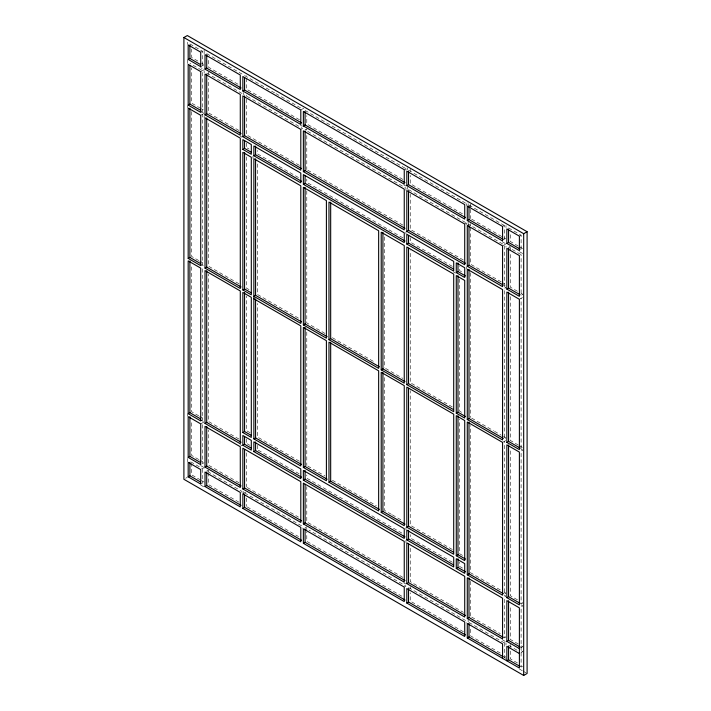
<?xml version="1.0" encoding="UTF-8"?>
<svg xmlns="http://www.w3.org/2000/svg" width="711" height="711" viewBox="0 0 711 711"><rect width="100%" height="100%" fill="white"/><g stroke="black" fill="none" stroke-linecap="round" stroke-linejoin="round"><path stroke-width="0.53" stroke-dasharray="3.56 2.67" d="M200.724 52.179L202.439 51.192L202.439 65.679M200.724 66.665L204.146 64.692M200.724 71.607L204.146 69.634L200.564 67.563M200.724 112.356L202.439 111.36L202.439 70.62L189.89 63.377M200.724 115.315L204.146 113.342L204.146 117.759M300.806 109.965L304.228 107.983M300.806 129.393L302.513 128.398L244.566 94.945M200.724 265.647L202.439 264.661L202.439 114.329M404.248 169.689L405.963 168.694L405.963 170.764M408.532 170.178L466.434 203.613L468.14 202.626M464.718 224.027L466.434 223.041L466.434 225.245M467.287 225.511L469.002 224.525L504.286 244.895L504.286 285.635L505.992 284.649L502.179 282.445M502.57 226.454L504.286 225.467L504.286 239.954L505.992 238.958L504.09 237.865M502.57 245.882L505.992 243.9L505.992 247.206M519.394 236.168L521.11 235.181L521.11 249.668L522.825 248.672L519.234 246.61M200.724 420.921L202.439 419.934L202.439 267.132M200.724 423.88L204.146 421.907M510.276 246.37L508.561 247.366L521.11 254.609L522.825 253.614L519.234 251.552M204.146 462.648L202.439 463.634L202.439 422.894M185.615 478.29L187.322 477.303M190.788 461.857L202.439 468.576L204.146 467.589L204.146 470.691M206.714 471.046L208.43 470.06L208.43 472.131M519.394 299.304L522.825 297.322L521.03 296.291M200.724 484.058L202.439 483.062L202.439 468.576M242.86 493.887L246.282 491.914L246.282 493.985M305.081 527.838L306.796 526.851M502.57 442.384L505.992 440.411L504.09 439.309M404.248 587.073L405.963 586.086L308.921 530.059M469.002 622.481L504.286 642.851L505.992 641.864L505.992 644.966M504.286 642.851L504.286 657.337L505.992 656.351L504.09 655.249M521.11 647.623L522.825 646.637L519.234 644.566M521.11 652.565L522.825 651.578L521.03 650.538M189.89 43.949L202.439 51.192M206.714 53.663L241.998 74.033M244.566 75.517L274.961 93.07M275.912 93.612L302.513 108.97M305.081 110.454L401.155 165.921M402.115 166.481L405.963 168.694M469.002 205.097L504.286 225.467M508.561 227.938L521.11 235.181M197.88 61.075L191.606 57.449L191.606 49.175M201.462 63.137L203.257 64.177M237.989 84.227L208.43 67.163L208.43 58.889M299.473 119.732L246.282 89.017L246.282 75.562M402.87 179.421L306.796 123.954L306.796 115.68M436.821 199.027L410.238 183.678L410.238 175.404M437.772 199.569L463.394 214.367M471.669 219.139L503.13 237.314M518.337 246.086L510.276 241.429L510.276 233.155M300.424 125.216L302.326 126.318M403.83 184.922L405.75 186.024M502.179 241.704L505.992 243.9M206.714 73.091L241.998 93.461M408.532 189.606L466.434 223.041M200.564 108.303L191.606 103.131L191.606 67.901M201.462 108.827L203.257 109.858M238.94 130.46L208.43 112.845L208.43 78.708M299.473 165.414L246.282 134.699L246.282 95.061M307.756 170.196L355.793 197.925M356.753 198.485L402.87 225.103M463.394 260.048L410.238 229.36L410.238 194.121M501.228 281.894L470.709 264.279L470.709 226.836M517.448 291.252L510.276 287.12L510.276 251.881M521.03 293.323L522.825 294.363L521.11 295.349L521.11 254.609M201.462 111.787L203.257 112.827M504.09 286.506L505.992 287.608L504.286 288.595L504.286 438.927L505.992 437.94L502.179 435.736M240.096 136.068L241.998 137.17M247.215 147.959L249.09 149.043M298.478 177.554L257.293 153.772L257.293 150.519M402.87 237.821L306.796 182.354L306.796 179.101M452.347 266.385L410.238 242.078L410.238 237.741M461.572 271.718L459.697 270.633L459.697 266.296M453.502 272.002L455.422 273.104M198.769 260.564L191.606 256.431L191.606 111.627M199.667 261.088L203.257 263.15M238.94 283.76L208.43 266.145L208.43 121.341M249.09 289.617L246.282 287.991L246.282 155.931M298.478 318.128L257.293 294.354L257.293 162.286M325.025 333.459L306.796 322.936L306.796 190.868M332.393 337.707L375.381 362.53M385.602 368.431L402.87 378.403M452.347 406.968L410.238 382.66L410.238 250.592M461.572 412.291L459.697 411.216L459.697 279.147M471.669 418.121L493.594 430.786M494.554 431.337L501.228 435.185M518.337 445.068L510.276 440.411L510.276 295.607M519.234 445.584L522.825 447.654L521.11 448.641L521.11 298.309M201.462 264.59L203.257 265.621M521.03 449.094L522.825 450.125L521.11 451.112L521.11 603.915L522.825 602.928L521.03 601.888M250.032 432.715L246.282 430.555L246.282 295.98M299.438 461.243L257.293 436.91L257.293 303.437M307.756 466.043L325.025 476.015M332.393 480.272L376.341 505.645M391.361 514.311L384.642 510.436L384.642 375.861M392.321 514.862L402.87 520.959M452.347 549.523L410.238 525.216L410.238 390.641M462.514 555.398L459.697 553.771L459.697 419.197M198.769 415.837L191.606 411.696L191.606 264.439M199.667 416.353L203.257 418.424M238.94 439.034L208.43 421.41L208.43 274.153M247.215 443.806L250.032 445.433M258.253 450.179L299.438 473.953M401.911 533.117L306.796 478.201L306.796 474.957M452.347 562.241L410.238 537.925L410.238 534.681M462.514 568.107L459.697 566.48L459.697 562.152M500.277 589.908L470.709 572.844L470.709 425.578M504.09 592.112L505.992 593.214L504.286 594.2L504.286 441.398M517.448 599.826L510.276 595.685L510.276 448.419M201.462 420.352L203.257 421.392M504.09 595.08L505.992 596.173L504.286 597.169L504.286 637.909L505.992 636.923L504.09 635.821M521.03 604.857L522.825 605.888L521.11 606.883L521.11 667.051L522.825 666.065L521.03 665.025M240.096 444.633L241.998 445.735M198.769 459.546L191.606 455.404L191.606 420.174M199.667 460.061L203.257 462.132M238.94 482.742L208.43 465.118L208.43 429.888M247.232 487.524L298.522 517.137M402.87 577.376L306.796 521.91L306.796 486.671M449.156 604.101L410.238 581.634L410.238 546.395M450.107 604.652L463.394 612.322M471.669 617.095L500.277 633.617M518.337 644.042L510.276 639.393L510.276 605.257M200.564 465.518L203.257 467.074M403.83 582.878L405.75 583.989M502.179 639.66L505.992 641.864M207.674 471.597L241.998 491.417L241.998 493.487M244.566 492.901L302.513 526.362L302.513 528.424M408.532 587.562L466.434 620.996L466.434 623.067M508.561 645.321L517.528 650.494M200.564 480.005L191.606 474.832L191.606 463.448M201.462 480.529L204.146 482.076M238.94 502.17L208.43 484.547L208.43 473.162M247.232 506.952L298.522 536.565M401.911 596.253L306.796 541.338L306.796 532.024M463.394 631.75L410.238 601.062L410.238 592.787M500.277 653.045L470.709 635.981L470.709 627.697M517.448 662.954L510.276 658.821L510.276 648.468M504.286 657.337L505.992 658.324M200.76 485.062L203.639 486.724M519.421 669.042L522.301 670.704M523.26 671.255L526.14 672.917M510.276 247.472L510.276 250.779M510.276 644.335L510.276 647.437M505.992 225.511L505.992 227.582M470.709 204.101L470.709 208.243M470.709 209.274L470.709 218.588M470.709 223.53L470.709 225.734M470.709 272.766L470.709 417.57M470.709 581.314L470.709 616.553M468.14 203.657L468.14 205.728M468.14 222.054L468.14 225.351M468.14 620.01L468.14 622.081M466.434 203.613L466.434 205.683M466.434 266.749L466.434 268.909M410.238 169.191L410.238 171.262M410.238 586.575L410.238 588.646M407.67 167.707L407.67 169.778M407.67 187.135L407.67 189.339M405.963 190.326L405.963 188.122L305.081 129.882L306.796 128.895L306.796 131.1M405.963 231.83L405.963 233.999M405.963 527.686L405.963 529.846M405.963 540.396L405.963 542.6M384.642 236.923L384.642 367.88M306.796 135.499L306.796 169.636M306.796 332.019L306.796 465.492M306.796 527.891L306.796 530.993M257.293 445.29L257.293 449.628M253.009 156.242L253.009 158.464M246.282 143.08L246.282 147.417M246.282 438.936L246.282 443.264M246.282 452.836L246.282 486.973M246.282 498.127L246.282 506.401M243.713 92.474L243.713 94.679M243.713 491.47L243.713 493.541M208.43 72.104L208.43 74.308M204.146 50.205L204.146 54.347M204.146 70.736L204.146 72.94M187.322 42.207L187.322 44.429M187.322 59.973L187.322 64.408M187.322 105.477L187.322 107.699M187.322 414.042L187.322 416.255M187.322 458.435L187.322 461.768"/><path stroke-width="1.07" d="M183.9 37.523L187.322 35.55L527.1 231.715L527.1 673.477L523.678 675.45L183.9 479.285L183.9 37.523L523.678 233.697L527.1 231.715M188.175 59.422L200.724 66.665L200.724 52.179L188.175 44.935L188.175 59.422L189.89 58.435L200.644 64.648M205.008 69.136L240.291 89.506L240.291 75.019L205.008 54.649L205.008 69.136L206.714 68.149L241.047 87.968M188.175 105.112L200.724 112.356L200.724 71.607L188.175 64.363L188.175 105.112L189.89 104.117L200.644 110.329M242.86 90.99L300.806 124.452L300.806 109.965L242.86 76.504L242.86 90.99L244.566 90.004L301.562 122.914M205.008 114.826L240.291 135.197L240.291 94.447L205.008 74.077L205.008 114.826L206.714 113.831L241.047 133.65M242.86 136.672L300.806 170.133L300.806 129.393L242.86 95.932L242.86 136.672L244.566 135.685L301.562 168.596M242.86 149.39L251.303 154.269L251.303 144.52L242.86 139.64L242.86 149.39L244.566 148.403L251.134 152.198M303.366 125.927L404.248 184.176L404.248 169.689L303.366 111.44L303.366 125.927L305.081 124.94L405.003 182.629M253.871 155.753L300.806 182.843L300.806 173.093L253.871 145.995L253.871 155.753L255.578 154.758L301.553 181.305M303.366 171.618L404.248 229.857L404.248 189.117L303.366 130.868L303.366 171.618L305.081 170.622L405.003 228.311M303.366 184.327L404.248 242.567L404.248 232.817L303.366 174.577L303.366 184.327L305.081 183.34L405.003 241.029M188.175 258.404L200.724 265.647L200.724 115.315L188.175 108.072L188.175 258.404L189.89 257.418L200.644 263.621M205.008 268.118L240.291 288.488L240.291 138.156L205.008 117.786L205.008 268.118L206.714 267.132L241.047 286.951M406.816 185.651L464.718 219.086L464.718 204.599L406.816 171.164L406.816 185.651L408.532 184.664L465.483 217.548M242.86 289.972L251.303 294.843L251.303 157.229L242.86 152.358L242.86 289.972L244.566 288.986L251.134 292.772M301.553 321.887L255.578 295.341L253.871 296.327L300.806 323.425L300.806 185.811L253.871 158.713L253.871 438.883L300.806 465.981L300.806 325.896L253.871 298.798M406.816 231.342L464.718 264.768L464.718 224.027L406.816 190.592L406.816 231.342L408.532 230.346L465.483 263.23M406.816 244.051L453.707 271.122L453.707 261.372L406.816 234.301L406.816 244.051L408.532 243.064L453.502 269.034M467.287 220.57L502.57 240.94L502.57 226.454L467.287 206.083L467.287 220.57L469.002 219.583L503.326 239.403M303.366 324.909L326.402 338.205L326.402 200.591L303.366 187.295L303.366 324.909L305.081 323.923L327.149 336.667M188.175 413.678L200.724 420.921L200.724 268.118L188.175 260.875L188.175 413.678L189.89 412.691L200.644 418.895M328.971 339.689L378.652 368.369L378.652 230.755L328.971 202.075L328.971 339.689L330.677 338.703L379.407 366.832M456.275 272.606L464.718 277.486L464.718 267.736L456.275 262.857L456.275 272.606L457.991 271.62L465.492 275.957M467.287 266.252L502.57 286.622L502.57 245.882L467.287 225.511L467.287 266.252L469.002 265.265L503.326 285.084M506.854 243.411L519.394 250.654L519.394 236.168L506.854 228.924L506.854 243.411L508.561 242.424L520.212 249.143M205.008 423.392L240.291 443.762L240.291 290.959L205.008 270.589L205.008 423.392L206.714 422.405L241.047 442.224M188.175 457.386L200.724 464.63L200.724 423.88L188.175 416.637L188.175 457.386L189.89 456.391L200.644 462.603M242.86 432.528L251.303 437.407L251.303 297.314L242.86 292.443L242.86 432.528L244.566 431.541L251.134 435.328M506.854 289.093L519.394 296.336L519.394 255.596L506.854 248.352L506.854 289.093L508.561 288.106L520.212 294.834M188.175 476.814L200.724 484.058L200.724 469.571L188.175 462.328L188.175 476.814L189.89 475.819L200.644 482.031M205.008 467.1L240.291 487.47L240.291 446.721L205.008 426.351L205.008 467.1L206.714 466.105L241.047 485.924M242.86 445.246L251.303 450.116L251.303 440.367L242.86 435.496L242.86 445.246L244.566 444.251L251.134 448.046M253.871 438.883L255.578 437.896L301.553 464.443M381.22 369.853L404.248 383.149L404.248 245.535L381.22 232.239L381.22 369.853L382.927 368.867L405.003 381.611M253.871 451.601L300.806 478.699L300.806 468.949L253.871 441.851L253.871 451.601L255.578 450.614L301.553 477.161M205.008 486.528L240.291 506.899L240.291 492.412L205.008 472.042L205.008 486.528L206.714 485.533L241.047 505.361M406.816 384.633L453.707 411.705L453.707 274.091L406.816 247.019L406.816 384.633L408.532 383.647L453.502 409.616M242.86 488.946L300.806 522.407L300.806 481.667L242.86 448.206L242.86 488.946L244.566 487.959L301.562 520.87M303.366 467.465L326.402 480.76L326.402 340.676L303.366 327.38L303.366 467.465L305.081 466.478L327.149 479.223M242.86 508.374L300.806 541.835L300.806 527.349L242.86 493.887L242.86 508.374L244.566 507.387L301.562 540.298M303.366 480.183L404.248 538.423L404.248 528.673L303.366 470.433L303.366 480.183L305.081 479.196L405.003 536.876M328.971 482.245L378.652 510.925L378.652 370.84L328.971 342.16L328.971 482.245L330.677 481.258L379.407 509.387M456.275 413.189L464.718 418.068L464.718 280.445L456.275 275.575L456.275 413.189L457.991 412.202L465.492 416.53M467.287 419.543L502.57 439.913L502.57 289.59L467.287 269.211L467.287 419.543L469.002 418.557L503.326 438.376M303.366 523.891L404.248 582.131L404.248 541.391L303.366 483.142L303.366 523.891L305.081 522.896L405.003 580.585M303.366 543.32L404.248 601.559L404.248 587.073L303.366 528.833L303.366 543.32L305.081 542.324L405.003 600.013M381.22 512.409L404.248 525.705L404.248 385.62L381.22 372.324L381.22 512.409L382.927 511.422L405.003 524.167M506.854 442.384L519.394 449.628L519.394 299.304L506.854 292.061L506.854 442.384L508.561 441.398L520.212 448.126M406.816 527.189L453.707 554.26L453.707 414.175L406.816 387.104L406.816 527.189L408.532 526.202L453.502 552.171M406.816 539.907L453.707 566.978L453.707 557.228L406.816 530.157L406.816 539.907L408.532 538.92L453.502 564.881M406.816 583.615L464.718 617.041L464.718 576.301L406.816 542.866L406.816 583.615L408.532 582.62L465.483 615.504M456.275 555.744L464.718 560.624L464.718 420.539L456.275 415.659L456.275 555.744L457.991 554.758L465.492 559.086M456.275 568.462L464.718 573.333L464.718 563.583L456.275 558.713L456.275 568.462L457.991 567.476L465.492 571.804M406.816 603.044L464.718 636.469L464.718 621.983L406.816 588.557L406.816 603.044L408.532 602.048L465.483 634.932M467.287 574.817L502.57 595.187L502.57 442.384L467.287 422.014L467.287 574.817L469.002 573.83L503.326 593.649M467.287 618.526L502.57 638.896L502.57 598.155L467.287 577.785L467.287 618.526L469.002 617.539L503.326 637.358M506.854 597.658L519.394 604.901L519.394 452.098L506.854 444.855L506.854 597.658L508.561 596.671L520.212 603.399M502.57 658.324L502.57 643.837L467.287 623.467L467.287 637.954L469.002 636.967L503.326 656.786M467.287 637.954L519.394 668.038L519.394 607.869L506.854 600.626L506.854 641.366L508.561 640.38L520.212 647.108M520.212 666.536L508.561 659.808L506.854 660.795L506.854 646.308L519.394 653.551M506.854 641.366L519.394 648.61M523.678 233.697L523.678 675.45M508.561 228.969L508.561 242.424M508.561 248.459L508.561 288.106M508.561 292.177L508.561 441.398M508.561 444.979L508.561 596.671M508.561 600.742L508.561 640.38M508.561 646.352L508.561 659.808M469.002 206.128L469.002 219.583M469.002 225.618L469.002 265.265M469.002 269.336L469.002 418.557M469.002 422.138L469.002 573.83M469.002 577.892L469.002 617.539M469.002 623.511L469.002 636.967M457.991 262.954L457.991 271.62M457.991 275.699L457.991 412.202M457.991 415.775L457.991 554.758M457.991 558.802L457.991 567.476M408.532 171.218L408.532 184.664M408.532 190.708L408.532 230.346M408.532 235.483L408.532 243.064M408.532 248.246L408.532 383.647M408.532 388.322L408.532 526.202M408.532 530.246L408.532 538.92M408.532 544.084L408.532 582.62M408.532 588.601L408.532 602.048M382.927 232.364L382.927 368.867M382.927 372.44L382.927 511.422M330.677 202.191L330.677 338.703M330.677 342.275L330.677 481.258M305.081 111.494L305.081 124.94M305.081 130.984L305.081 170.622M305.081 175.759L305.081 183.34M305.081 187.42L305.081 323.923M305.081 327.495L305.081 466.478M305.081 470.522L305.081 479.196M305.081 484.36L305.081 522.896M305.081 528.877L305.081 542.324M255.578 146.093L255.578 154.758M255.578 158.837L255.578 295.341M255.578 298.913L255.578 437.896M255.578 441.949L255.578 450.614M244.566 77.588L244.566 90.004M244.566 96.047L244.566 135.685M244.566 140.822L244.566 148.403M244.566 152.474L244.566 288.986M244.566 292.559L244.566 431.541M244.566 436.67L244.566 444.251M244.566 449.423L244.566 487.959M244.566 494.972L244.566 507.387M206.714 54.703L206.714 68.149M206.714 74.193L206.714 113.831M206.714 117.902L206.714 267.132M206.714 270.704L206.714 422.405M206.714 426.467L206.714 466.105M206.714 472.086L206.714 485.533M189.89 44.989L189.89 58.435M189.89 65.581L189.89 104.117M189.89 108.188L189.89 257.418M189.89 260.99L189.89 412.691M189.89 416.753L189.89 456.391M189.89 462.372L189.89 475.819"/></g></svg>
